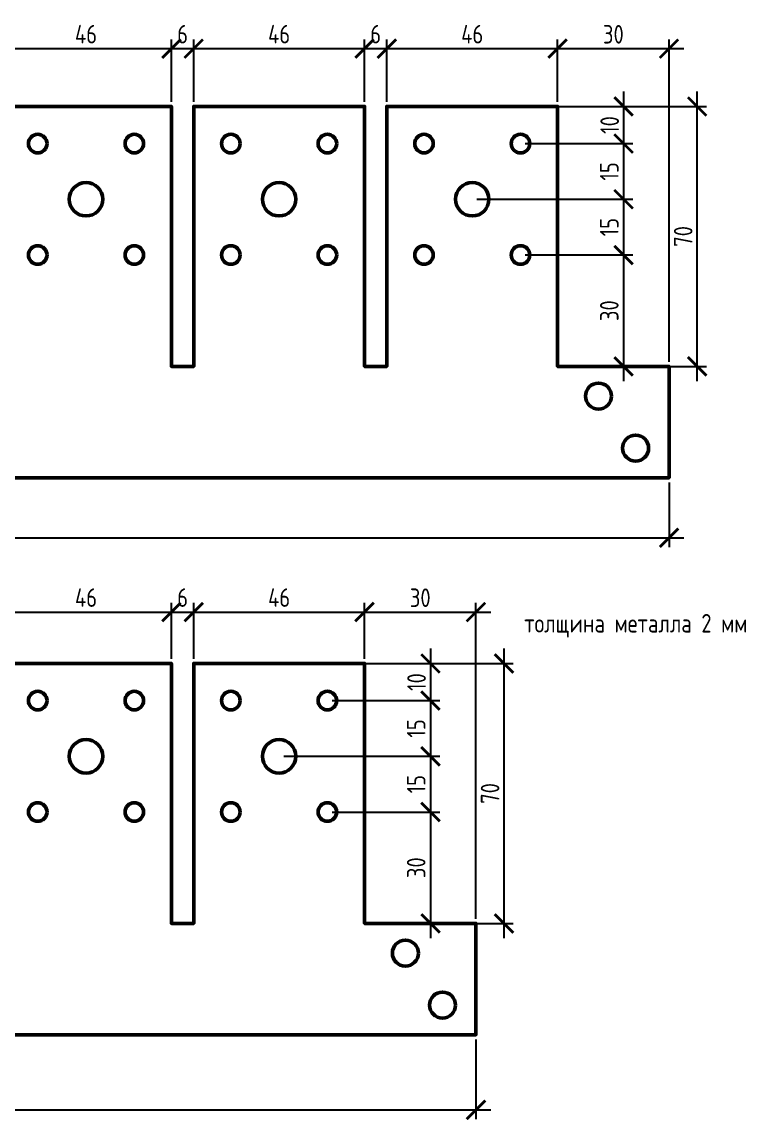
# Model space of a CAD drawing. Header units: millimetres. Extents: x -17 to 387, y -173 to 123.
# Drawn here: x 191.8 to 386.7, y -172.9 to 122.7 of the extents above; entities that cross this region are included whole.
import ezdxf

# ---------------------------------------------------------------- set-up
doc = ezdxf.new("R2010")
doc.units = ezdxf.units.MM
doc.layers.add('Размеры', color=7, linetype='Continuous')
doc.styles.add('SPDS', font='SPDS.shx')
doc.dimstyles.new('SPDS', dxfattribs={"dimscale": 100, "dimtxt": 2.5, "dimasz": 2.5, "dimexe": 1.25, "dimexo": 0.625, "dimtad": 1, "dimtoh": 1, "dimdec": 0, "dimrnd": 0.001, "dimtxsty": 'SPDS', "dimblk": 'ARCHTICK', "dimblk1": 'ARCHTICK', "dimblk2": 'ARCHTICK', "dimcen": 2.5, "dimdle": 2, "dimadec": 0, "dimazin": 2, "dimtfac": 1, "dimtdec": 4, "dimtmove": 1, "dimatfit": 3, "dimfxl": 1, "dimtolj": 1, "dimtzin": 0, "dimarcsym": 0})

# ---------------------------------------------------------------- blocks, each defined once
blk = doc.blocks.new('_ArchTick')
at = {"color": 0, "linetype": 'ByBlock', "const_width": 0.15}
blk.add_lwpolyline([(-0.5, -0.5), (0.5, 0.5)], dxfattribs=at)
blk = doc.blocks.new('*D1')
at = {"layer": 'Defpoints', "color": 0, "ltscale": 100, "transparency": 16777216}
for p in [(0, 0), (366, 0), (366, -16.15)]:
    blk.add_point(p, dxfattribs=at)
at = {"layer": 'Размеры', "color": 0, "lineweight": -2, "ltscale": 100, "transparency": 16777216}
for p, q in [((0, -1.25), (0, -18.65)), ((366, -1.25), (366, -18.65)), ((-4, -16.15), (370, -16.15))]:
    blk.add_line(p, q, dxfattribs=at)
at = {"layer": 'Размеры', "color": 0, "lineweight": -2, "ltscale": 100, "transparency": 16777216, "xscale": 5, "yscale": 5, "zscale": 5, "rotation": 180}
blk.add_blockref('_ArchTick', (0, -16.15), dxfattribs=at)
at = {"layer": 'Размеры', "color": 0, "lineweight": -2, "ltscale": 100, "transparency": 16777216, "xscale": 5, "yscale": 5, "zscale": 5}
blk.add_blockref('_ArchTick', (366, -16.15), dxfattribs=at)
at = {"layer": 'Размеры', "color": 0, "ltscale": 100, "transparency": 16777216, "insert": (183, -12.15), "char_height": 5, "attachment_point": 5, "style": 'SPDS'}
blk.add_mtext('\\A1;366', dxfattribs=at)
blk = doc.blocks.new('*D4')
at = {"layer": 'Defpoints', "color": 0, "ltscale": 100, "transparency": 16777216}
for p in [(336, 100), (373.56, 100), (336, 30)]:
    blk.add_point(p, dxfattribs=at)
at = {"layer": 'Размеры', "color": 0, "lineweight": -2, "ltscale": 100, "transparency": 16777216}
for p, q in [((373.56, 26), (373.56, 104)), ((337.25, 100), (376.06, 100)), ((337.25, 30), (376.06, 30))]:
    blk.add_line(p, q, dxfattribs=at)
at = {"layer": 'Размеры', "color": 0, "lineweight": -2, "ltscale": 100, "transparency": 16777216, "xscale": 5, "yscale": 5, "zscale": 5}
for p, rotation in [((373.56, 100), 90), ((373.56, 30), 270)]:
    blk.add_blockref('_ArchTick', p, dxfattribs=dict(at, rotation=rotation))
at = {"layer": 'Размеры', "color": 0, "ltscale": 100, "transparency": 16777216, "insert": (369.81, 65), "char_height": 5, "attachment_point": 5, "rotation": 90, "style": 'SPDS'}
blk.add_mtext('\\A1;70', dxfattribs=at)
blk = doc.blocks.new('*D12')
at = {"layer": 'Defpoints', "color": 0, "ltscale": 100, "transparency": 16777216}
for p in [(232, 115.57), (186, 100), (232, 100)]:
    blk.add_point(p, dxfattribs=at)
at = {"layer": 'Размеры', "color": 0, "lineweight": -2, "ltscale": 100, "transparency": 16777216}
for p, q in [((182, 115.57), (236, 115.57)), ((186, 101.25), (186, 118.07)), ((232, 101.25), (232, 118.07))]:
    blk.add_line(p, q, dxfattribs=at)
at = {"layer": 'Размеры', "color": 0, "lineweight": -2, "ltscale": 100, "transparency": 16777216, "xscale": 5, "yscale": 5, "zscale": 5, "rotation": 180}
blk.add_blockref('_ArchTick', (186, 115.57), dxfattribs=at)
at = {"layer": 'Размеры', "color": 0, "lineweight": -2, "ltscale": 100, "transparency": 16777216, "xscale": 5, "yscale": 5, "zscale": 5}
blk.add_blockref('_ArchTick', (232, 115.57), dxfattribs=at)
at = {"layer": 'Размеры', "color": 0, "ltscale": 100, "transparency": 16777216, "insert": (209, 119.47), "char_height": 5, "attachment_point": 5, "style": 'SPDS'}
blk.add_mtext('\\A1;46', dxfattribs=at)
blk = doc.blocks.new('*D13')
at = {"layer": 'Defpoints', "color": 0, "ltscale": 100, "transparency": 16777216}
for p in [(238, 115.57), (232, 100), (238, 100)]:
    blk.add_point(p, dxfattribs=at)
at = {"layer": 'Размеры', "color": 0, "lineweight": -2, "ltscale": 100, "transparency": 16777216}
for p, q in [((228, 115.57), (242, 115.57)), ((232, 101.25), (232, 118.07)), ((238, 101.25), (238, 118.07))]:
    blk.add_line(p, q, dxfattribs=at)
at = {"layer": 'Размеры', "color": 0, "lineweight": -2, "ltscale": 100, "transparency": 16777216, "xscale": 5, "yscale": 5, "zscale": 5, "rotation": 180}
blk.add_blockref('_ArchTick', (232, 115.57), dxfattribs=at)
at = {"layer": 'Размеры', "color": 0, "lineweight": -2, "ltscale": 100, "transparency": 16777216, "xscale": 5, "yscale": 5, "zscale": 5}
blk.add_blockref('_ArchTick', (238, 115.57), dxfattribs=at)
at = {"layer": 'Размеры', "color": 0, "ltscale": 100, "transparency": 16777216, "insert": (235, 119.47), "char_height": 5, "attachment_point": 5, "style": 'SPDS'}
blk.add_mtext('\\A1;6', dxfattribs=at)
blk = doc.blocks.new('*D14')
at = {"layer": 'Defpoints', "color": 0, "ltscale": 100, "transparency": 16777216}
for p in [(284, 115.57), (238, 100), (284, 100)]:
    blk.add_point(p, dxfattribs=at)
at = {"layer": 'Размеры', "color": 0, "lineweight": -2, "ltscale": 100, "transparency": 16777216}
for p, q in [((234, 115.57), (288, 115.57)), ((238, 101.25), (238, 118.07)), ((284, 101.25), (284, 118.07))]:
    blk.add_line(p, q, dxfattribs=at)
at = {"layer": 'Размеры', "color": 0, "lineweight": -2, "ltscale": 100, "transparency": 16777216, "xscale": 5, "yscale": 5, "zscale": 5, "rotation": 180}
blk.add_blockref('_ArchTick', (238, 115.57), dxfattribs=at)
at = {"layer": 'Размеры', "color": 0, "lineweight": -2, "ltscale": 100, "transparency": 16777216, "xscale": 5, "yscale": 5, "zscale": 5}
blk.add_blockref('_ArchTick', (284, 115.57), dxfattribs=at)
at = {"layer": 'Размеры', "color": 0, "ltscale": 100, "transparency": 16777216, "insert": (261, 119.47), "char_height": 5, "attachment_point": 5, "style": 'SPDS'}
blk.add_mtext('\\A1;46', dxfattribs=at)
blk = doc.blocks.new('*D15')
at = {"layer": 'Defpoints', "color": 0, "ltscale": 100, "transparency": 16777216}
for p in [(290, 115.57), (284, 100), (290, 100)]:
    blk.add_point(p, dxfattribs=at)
at = {"layer": 'Размеры', "color": 0, "lineweight": -2, "ltscale": 100, "transparency": 16777216}
for p, q in [((280, 115.57), (294, 115.57)), ((284, 101.25), (284, 118.07)), ((290, 101.25), (290, 118.07))]:
    blk.add_line(p, q, dxfattribs=at)
at = {"layer": 'Размеры', "color": 0, "lineweight": -2, "ltscale": 100, "transparency": 16777216, "xscale": 5, "yscale": 5, "zscale": 5, "rotation": 180}
blk.add_blockref('_ArchTick', (284, 115.57), dxfattribs=at)
at = {"layer": 'Размеры', "color": 0, "lineweight": -2, "ltscale": 100, "transparency": 16777216, "xscale": 5, "yscale": 5, "zscale": 5}
blk.add_blockref('_ArchTick', (290, 115.57), dxfattribs=at)
at = {"layer": 'Размеры', "color": 0, "ltscale": 100, "transparency": 16777216, "insert": (287, 119.47), "char_height": 5, "attachment_point": 5, "style": 'SPDS'}
blk.add_mtext('\\A1;6', dxfattribs=at)
blk = doc.blocks.new('*D16')
at = {"layer": 'Defpoints', "color": 0, "ltscale": 100, "transparency": 16777216}
for p in [(336, 115.57), (290, 100), (336, 100)]:
    blk.add_point(p, dxfattribs=at)
at = {"layer": 'Размеры', "color": 0, "lineweight": -2, "ltscale": 100, "transparency": 16777216}
for p, q in [((286, 115.57), (340, 115.57)), ((290, 101.25), (290, 118.07)), ((336, 101.25), (336, 118.07))]:
    blk.add_line(p, q, dxfattribs=at)
at = {"layer": 'Размеры', "color": 0, "lineweight": -2, "ltscale": 100, "transparency": 16777216, "xscale": 5, "yscale": 5, "zscale": 5, "rotation": 180}
blk.add_blockref('_ArchTick', (290, 115.57), dxfattribs=at)
at = {"layer": 'Размеры', "color": 0, "lineweight": -2, "ltscale": 100, "transparency": 16777216, "xscale": 5, "yscale": 5, "zscale": 5}
blk.add_blockref('_ArchTick', (336, 115.57), dxfattribs=at)
at = {"layer": 'Размеры', "color": 0, "ltscale": 100, "transparency": 16777216, "insert": (313, 119.47), "char_height": 5, "attachment_point": 5, "style": 'SPDS'}
blk.add_mtext('\\A1;46', dxfattribs=at)
blk = doc.blocks.new('*D17')
at = {"layer": 'Defpoints', "color": 0, "ltscale": 100, "transparency": 16777216}
for p in [(366, 115.57), (336, 100), (366, 30)]:
    blk.add_point(p, dxfattribs=at)
at = {"layer": 'Размеры', "color": 0, "lineweight": -2, "ltscale": 100, "transparency": 16777216}
for p, q in [((332, 115.57), (370, 115.57)), ((336, 101.25), (336, 118.07)), ((366, 31.25), (366, 118.07))]:
    blk.add_line(p, q, dxfattribs=at)
at = {"layer": 'Размеры', "color": 0, "lineweight": -2, "ltscale": 100, "transparency": 16777216, "xscale": 5, "yscale": 5, "zscale": 5, "rotation": 180}
blk.add_blockref('_ArchTick', (336, 115.57), dxfattribs=at)
at = {"layer": 'Размеры', "color": 0, "lineweight": -2, "ltscale": 100, "transparency": 16777216, "xscale": 5, "yscale": 5, "zscale": 5}
blk.add_blockref('_ArchTick', (366, 115.57), dxfattribs=at)
at = {"layer": 'Размеры', "color": 0, "ltscale": 100, "transparency": 16777216, "insert": (351, 119.43), "char_height": 5, "attachment_point": 5, "style": 'SPDS'}
blk.add_mtext('\\A1;30', dxfattribs=at)
blk = doc.blocks.new('*D29')
at = {"layer": 'Defpoints', "color": 0, "ltscale": 100, "transparency": 16777216}
for p in [(326, 100), (326, 90), (353.76, 90)]:
    blk.add_point(p, dxfattribs=at)
at = {"layer": 'Размеры', "color": 0, "lineweight": -2, "ltscale": 100, "transparency": 16777216}
for p, q in [((353.76, 104), (353.76, 86)), ((327.25, 100), (356.26, 100)), ((327.25, 90), (356.26, 90))]:
    blk.add_line(p, q, dxfattribs=at)
at = {"layer": 'Размеры', "color": 0, "lineweight": -2, "ltscale": 100, "transparency": 16777216, "xscale": 5, "yscale": 5, "zscale": 5}
for p, rotation in [((353.76, 100), 90), ((353.76, 90), 270)]:
    blk.add_blockref('_ArchTick', p, dxfattribs=dict(at, rotation=rotation))
at = {"layer": 'Размеры', "color": 0, "ltscale": 100, "transparency": 16777216, "insert": (350.01, 95), "char_height": 5, "attachment_point": 5, "rotation": 90, "style": 'SPDS'}
blk.add_mtext('\\A1;10', dxfattribs=at)
blk = doc.blocks.new('*D30')
at = {"layer": 'Defpoints', "color": 0, "ltscale": 100, "transparency": 16777216}
for p in [(326, 90), (313, 75), (353.76, 75)]:
    blk.add_point(p, dxfattribs=at)
at = {"layer": 'Размеры', "color": 0, "lineweight": -2, "ltscale": 100, "transparency": 16777216}
for p, q in [((353.76, 94), (353.76, 71)), ((327.25, 90), (356.26, 90)), ((314.25, 75), (356.26, 75))]:
    blk.add_line(p, q, dxfattribs=at)
at = {"layer": 'Размеры', "color": 0, "lineweight": -2, "ltscale": 100, "transparency": 16777216, "xscale": 5, "yscale": 5, "zscale": 5}
for p, rotation in [((353.76, 90), 90), ((353.76, 75), 270)]:
    blk.add_blockref('_ArchTick', p, dxfattribs=dict(at, rotation=rotation))
at = {"layer": 'Размеры', "color": 0, "ltscale": 100, "transparency": 16777216, "insert": (349.91, 82.5), "char_height": 5, "attachment_point": 5, "rotation": 90, "style": 'SPDS'}
blk.add_mtext('\\A1;15', dxfattribs=at)
blk = doc.blocks.new('*D31')
at = {"layer": 'Defpoints', "color": 0, "ltscale": 100, "transparency": 16777216}
for p in [(313, 75), (326, 60), (353.76, 60)]:
    blk.add_point(p, dxfattribs=at)
at = {"layer": 'Размеры', "color": 0, "lineweight": -2, "ltscale": 100, "transparency": 16777216}
for p, q in [((353.76, 79), (353.76, 56)), ((314.25, 75), (356.26, 75)), ((327.25, 60), (356.26, 60))]:
    blk.add_line(p, q, dxfattribs=at)
at = {"layer": 'Размеры', "color": 0, "lineweight": -2, "ltscale": 100, "transparency": 16777216, "xscale": 5, "yscale": 5, "zscale": 5}
for p, rotation in [((353.76, 75), 90), ((353.76, 60), 270)]:
    blk.add_blockref('_ArchTick', p, dxfattribs=dict(at, rotation=rotation))
at = {"layer": 'Размеры', "color": 0, "ltscale": 100, "transparency": 16777216, "insert": (349.91, 67.5), "char_height": 5, "attachment_point": 5, "rotation": 90, "style": 'SPDS'}
blk.add_mtext('\\A1;15', dxfattribs=at)
blk = doc.blocks.new('*D32')
at = {"layer": 'Defpoints', "color": 0, "ltscale": 100, "transparency": 16777216}
for p in [(326, 60), (336, 30), (353.76, 30)]:
    blk.add_point(p, dxfattribs=at)
at = {"layer": 'Размеры', "color": 0, "lineweight": -2, "ltscale": 100, "transparency": 16777216}
for p, q in [((353.76, 64), (353.76, 26)), ((327.25, 60), (356.26, 60)), ((337.25, 30), (356.26, 30))]:
    blk.add_line(p, q, dxfattribs=at)
at = {"layer": 'Размеры', "color": 0, "lineweight": -2, "ltscale": 100, "transparency": 16777216, "xscale": 5, "yscale": 5, "zscale": 5}
for p, rotation in [((353.76, 60), 90), ((353.76, 30), 270)]:
    blk.add_blockref('_ArchTick', p, dxfattribs=dict(at, rotation=rotation))
at = {"layer": 'Размеры', "color": 0, "ltscale": 100, "transparency": 16777216, "insert": (349.91, 45), "char_height": 5, "attachment_point": 5, "rotation": 90, "style": 'SPDS'}
blk.add_mtext('\\A1;30', dxfattribs=at)
blk = doc.blocks.new('*D33')
at = {"layer": 'Defpoints', "color": 0, "ltscale": 100, "transparency": 16777216}
for p in [(0, -150), (314, -150), (314, -170.18)]:
    blk.add_point(p, dxfattribs=at)
at = {"layer": 'Размеры', "color": 0, "lineweight": -2, "ltscale": 100, "transparency": 16777216}
for p, q in [((0, -151.25), (0, -172.68)), ((314, -151.25), (314, -172.68)), ((-4, -170.18), (318, -170.18))]:
    blk.add_line(p, q, dxfattribs=at)
at = {"layer": 'Размеры', "color": 0, "lineweight": -2, "ltscale": 100, "transparency": 16777216, "xscale": 5, "yscale": 5, "zscale": 5, "rotation": 180}
blk.add_blockref('_ArchTick', (0, -170.18), dxfattribs=at)
at = {"layer": 'Размеры', "color": 0, "lineweight": -2, "ltscale": 100, "transparency": 16777216, "xscale": 5, "yscale": 5, "zscale": 5}
blk.add_blockref('_ArchTick', (314, -170.18), dxfattribs=at)
at = {"layer": 'Размеры', "color": 0, "ltscale": 100, "transparency": 16777216, "insert": (157, -166.33), "char_height": 5, "attachment_point": 5, "style": 'SPDS'}
blk.add_mtext('\\A1;314', dxfattribs=at)
blk = doc.blocks.new('*D41')
at = {"layer": 'Defpoints', "color": 0, "ltscale": 100, "transparency": 16777216}
for p in [(232, -36.16), (186, -50), (232, -50)]:
    blk.add_point(p, dxfattribs=at)
at = {"layer": 'Размеры', "color": 0, "lineweight": -2, "ltscale": 100, "transparency": 16777216}
for p, q in [((186, -48.75), (186, -33.66)), ((232, -48.75), (232, -33.66)), ((182, -36.16), (236, -36.16))]:
    blk.add_line(p, q, dxfattribs=at)
at = {"layer": 'Размеры', "color": 0, "lineweight": -2, "ltscale": 100, "transparency": 16777216, "xscale": 5, "yscale": 5, "zscale": 5, "rotation": 180}
blk.add_blockref('_ArchTick', (186, -36.16), dxfattribs=at)
at = {"layer": 'Размеры', "color": 0, "lineweight": -2, "ltscale": 100, "transparency": 16777216, "xscale": 5, "yscale": 5, "zscale": 5}
blk.add_blockref('_ArchTick', (232, -36.16), dxfattribs=at)
at = {"layer": 'Размеры', "color": 0, "ltscale": 100, "transparency": 16777216, "insert": (209, -32.26), "char_height": 5, "attachment_point": 5, "style": 'SPDS'}
blk.add_mtext('\\A1;46', dxfattribs=at)
blk = doc.blocks.new('*D42')
at = {"layer": 'Defpoints', "color": 0, "ltscale": 100, "transparency": 16777216}
for p in [(238, -36.16), (232, -50), (238, -50)]:
    blk.add_point(p, dxfattribs=at)
at = {"layer": 'Размеры', "color": 0, "lineweight": -2, "ltscale": 100, "transparency": 16777216}
for p, q in [((232, -48.75), (232, -33.66)), ((238, -48.75), (238, -33.66)), ((228, -36.16), (242, -36.16))]:
    blk.add_line(p, q, dxfattribs=at)
at = {"layer": 'Размеры', "color": 0, "lineweight": -2, "ltscale": 100, "transparency": 16777216, "xscale": 5, "yscale": 5, "zscale": 5, "rotation": 180}
blk.add_blockref('_ArchTick', (232, -36.16), dxfattribs=at)
at = {"layer": 'Размеры', "color": 0, "lineweight": -2, "ltscale": 100, "transparency": 16777216, "xscale": 5, "yscale": 5, "zscale": 5}
blk.add_blockref('_ArchTick', (238, -36.16), dxfattribs=at)
at = {"layer": 'Размеры', "color": 0, "ltscale": 100, "transparency": 16777216, "insert": (235, -32.26), "char_height": 5, "attachment_point": 5, "style": 'SPDS'}
blk.add_mtext('\\A1;6', dxfattribs=at)
blk = doc.blocks.new('*D43')
at = {"layer": 'Defpoints', "color": 0, "ltscale": 100, "transparency": 16777216}
for p in [(284, -36.16), (238, -50), (284, -50)]:
    blk.add_point(p, dxfattribs=at)
at = {"layer": 'Размеры', "color": 0, "lineweight": -2, "ltscale": 100, "transparency": 16777216}
for p, q in [((238, -48.75), (238, -33.66)), ((284, -48.75), (284, -33.66)), ((234, -36.16), (288, -36.16))]:
    blk.add_line(p, q, dxfattribs=at)
at = {"layer": 'Размеры', "color": 0, "lineweight": -2, "ltscale": 100, "transparency": 16777216, "xscale": 5, "yscale": 5, "zscale": 5, "rotation": 180}
blk.add_blockref('_ArchTick', (238, -36.16), dxfattribs=at)
at = {"layer": 'Размеры', "color": 0, "lineweight": -2, "ltscale": 100, "transparency": 16777216, "xscale": 5, "yscale": 5, "zscale": 5}
blk.add_blockref('_ArchTick', (284, -36.16), dxfattribs=at)
at = {"layer": 'Размеры', "color": 0, "ltscale": 100, "transparency": 16777216, "insert": (261, -32.26), "char_height": 5, "attachment_point": 5, "style": 'SPDS'}
blk.add_mtext('\\A1;46', dxfattribs=at)
blk = doc.blocks.new('*D46')
at = {"layer": 'Defpoints', "color": 0, "ltscale": 100, "transparency": 16777216}
for p in [(314, -36.16), (284, -50), (314, -120)]:
    blk.add_point(p, dxfattribs=at)
at = {"layer": 'Размеры', "color": 0, "lineweight": -2, "ltscale": 100, "transparency": 16777216}
for p, q in [((284, -48.75), (284, -33.66)), ((314, -118.75), (314, -33.66)), ((280, -36.16), (318, -36.16))]:
    blk.add_line(p, q, dxfattribs=at)
at = {"layer": 'Размеры', "color": 0, "lineweight": -2, "ltscale": 100, "transparency": 16777216, "xscale": 5, "yscale": 5, "zscale": 5, "rotation": 180}
blk.add_blockref('_ArchTick', (284, -36.16), dxfattribs=at)
at = {"layer": 'Размеры', "color": 0, "lineweight": -2, "ltscale": 100, "transparency": 16777216, "xscale": 5, "yscale": 5, "zscale": 5}
blk.add_blockref('_ArchTick', (314, -36.16), dxfattribs=at)
at = {"layer": 'Размеры', "color": 0, "ltscale": 100, "transparency": 16777216, "insert": (299, -32.3), "char_height": 5, "attachment_point": 5, "style": 'SPDS'}
blk.add_mtext('\\A1;30', dxfattribs=at)
blk = doc.blocks.new('*D48')
at = {"layer": 'Defpoints', "color": 0, "ltscale": 100, "transparency": 16777216}
for p in [(284, -50), (321.56, -50), (284, -120)]:
    blk.add_point(p, dxfattribs=at)
at = {"layer": 'Размеры', "color": 0, "lineweight": -2, "ltscale": 100, "transparency": 16777216}
for p, q in [((321.56, -124), (321.56, -46)), ((285.25, -50), (324.06, -50)), ((285.25, -120), (324.06, -120))]:
    blk.add_line(p, q, dxfattribs=at)
at = {"layer": 'Размеры', "color": 0, "lineweight": -2, "ltscale": 100, "transparency": 16777216, "xscale": 5, "yscale": 5, "zscale": 5}
for p, rotation in [((321.56, -50), 90), ((321.56, -120), 270)]:
    blk.add_blockref('_ArchTick', p, dxfattribs=dict(at, rotation=rotation))
at = {"layer": 'Размеры', "color": 0, "ltscale": 100, "transparency": 16777216, "insert": (317.81, -85), "char_height": 5, "attachment_point": 5, "rotation": 90, "style": 'SPDS'}
blk.add_mtext('\\A1;70', dxfattribs=at)
blk = doc.blocks.new('*D59')
at = {"layer": 'Defpoints', "color": 0, "ltscale": 100, "transparency": 16777216}
for p in [(274, -50), (274, -60), (301.76, -60)]:
    blk.add_point(p, dxfattribs=at)
at = {"layer": 'Размеры', "color": 0, "lineweight": -2, "ltscale": 100, "transparency": 16777216}
for p, q in [((301.76, -46), (301.76, -64)), ((275.25, -50), (304.26, -50)), ((275.25, -60), (304.26, -60))]:
    blk.add_line(p, q, dxfattribs=at)
at = {"layer": 'Размеры', "color": 0, "lineweight": -2, "ltscale": 100, "transparency": 16777216, "xscale": 5, "yscale": 5, "zscale": 5}
for p, rotation in [((301.76, -50), 90), ((301.76, -60), 270)]:
    blk.add_blockref('_ArchTick', p, dxfattribs=dict(at, rotation=rotation))
at = {"layer": 'Размеры', "color": 0, "ltscale": 100, "transparency": 16777216, "insert": (298.01, -55), "char_height": 5, "attachment_point": 5, "rotation": 90, "style": 'SPDS'}
blk.add_mtext('\\A1;10', dxfattribs=at)
blk = doc.blocks.new('*D60')
at = {"layer": 'Defpoints', "color": 0, "ltscale": 100, "transparency": 16777216}
for p in [(274, -60), (261, -75), (301.76, -75)]:
    blk.add_point(p, dxfattribs=at)
at = {"layer": 'Размеры', "color": 0, "lineweight": -2, "ltscale": 100, "transparency": 16777216}
for p, q in [((301.76, -56), (301.76, -79)), ((275.25, -60), (304.26, -60)), ((262.25, -75), (304.26, -75))]:
    blk.add_line(p, q, dxfattribs=at)
at = {"layer": 'Размеры', "color": 0, "lineweight": -2, "ltscale": 100, "transparency": 16777216, "xscale": 5, "yscale": 5, "zscale": 5}
for p, rotation in [((301.76, -60), 90), ((301.76, -75), 270)]:
    blk.add_blockref('_ArchTick', p, dxfattribs=dict(at, rotation=rotation))
at = {"layer": 'Размеры', "color": 0, "ltscale": 100, "transparency": 16777216, "insert": (297.91, -67.5), "char_height": 5, "attachment_point": 5, "rotation": 90, "style": 'SPDS'}
blk.add_mtext('\\A1;15', dxfattribs=at)
blk = doc.blocks.new('*D61')
at = {"layer": 'Defpoints', "color": 0, "ltscale": 100, "transparency": 16777216}
for p in [(261, -75), (274, -90), (301.76, -90)]:
    blk.add_point(p, dxfattribs=at)
at = {"layer": 'Размеры', "color": 0, "lineweight": -2, "ltscale": 100, "transparency": 16777216}
for p, q in [((301.76, -71), (301.76, -94)), ((262.25, -75), (304.26, -75)), ((275.25, -90), (304.26, -90))]:
    blk.add_line(p, q, dxfattribs=at)
at = {"layer": 'Размеры', "color": 0, "lineweight": -2, "ltscale": 100, "transparency": 16777216, "xscale": 5, "yscale": 5, "zscale": 5}
for p, rotation in [((301.76, -75), 90), ((301.76, -90), 270)]:
    blk.add_blockref('_ArchTick', p, dxfattribs=dict(at, rotation=rotation))
at = {"layer": 'Размеры', "color": 0, "ltscale": 100, "transparency": 16777216, "insert": (297.91, -82.5), "char_height": 5, "attachment_point": 5, "rotation": 90, "style": 'SPDS'}
blk.add_mtext('\\A1;15', dxfattribs=at)
blk = doc.blocks.new('*D62')
at = {"layer": 'Defpoints', "color": 0, "ltscale": 100, "transparency": 16777216}
for p in [(274, -90), (284, -120), (301.76, -120)]:
    blk.add_point(p, dxfattribs=at)
at = {"layer": 'Размеры', "color": 0, "lineweight": -2, "ltscale": 100, "transparency": 16777216}
for p, q in [((301.76, -86), (301.76, -124)), ((275.25, -90), (304.26, -90)), ((285.25, -120), (304.26, -120))]:
    blk.add_line(p, q, dxfattribs=at)
at = {"layer": 'Размеры', "color": 0, "lineweight": -2, "ltscale": 100, "transparency": 16777216, "xscale": 5, "yscale": 5, "zscale": 5}
for p, rotation in [((301.76, -90), 90), ((301.76, -120), 270)]:
    blk.add_blockref('_ArchTick', p, dxfattribs=dict(at, rotation=rotation))
at = {"layer": 'Размеры', "color": 0, "ltscale": 100, "transparency": 16777216, "insert": (297.91, -105), "char_height": 5, "attachment_point": 5, "rotation": 90, "style": 'SPDS'}
blk.add_mtext('\\A1;30', dxfattribs=at)

msp = doc.modelspace()

# ---------------------------------------------------------------- linework, layer by layer
at = {"lineweight": 50, "ltscale": 100}
for points in [[(186, 100), (232, 100), (232, 30), (238, 30), (238, 100), (284, 100), (284, 30), (290, 30), (290, 100), (336, 100), (336, 30), (366, 30), (366, 0), (0, 0)], [(180, -120), (186, -120), (186, -50), (232, -50), (232, -120), (238, -120), (238, -50), (284, -50), (284, -120), (314, -120), (314, -150), (0, -150)]]:
    msp.add_lwpolyline(points, dxfattribs=at)
for centre, radius in [((196, 90), 2.5), ((222, 90), 2.5), ((248, 90), 2.5), ((274, 90), 2.5), ((300, 90), 2.5), ((326, 90), 2.5), ((209, 75), 4.5), ((261, 75), 4.5), ((313, 75), 4.5), ((196, 60), 2.5), ((222, 60), 2.5), ((248, 60), 2.5), ((274, 60), 2.5), ((300, 60), 2.5), ((326, 60), 2.5), ((347, 22), 3.5), ((357, 8), 3.5), ((196, -60), 2.5), ((222, -60), 2.5), ((248, -60), 2.5), ((274, -60), 2.5), ((209, -75), 4.5), ((261, -75), 4.5), ((196, -90), 2.5), ((222, -90), 2.5), ((248, -90), 2.5), ((274, -90), 2.5), ((295, -128), 3.5), ((305, -142), 3.5)]:
    msp.add_circle(centre, radius, dxfattribs=at)

# ---------------------------------------------------------------- texts
at = {"ltscale": 100, "style": 'SPDS'}
msp.add_text('толщина металла 2 мм', height=5, dxfattribs=at).set_placement((326.992, -41.67))

# ---------------------------------------------------------------- dimensions: what is measured, and where the dimension line sits
at = {"layer": 'Размеры', "ltscale": 100}
for base, p1, p2, picture, middle in [((232, 115.574), (186, 100), (232, 100), '*D12', (209, 119.469)), ((238, 115.574), (232, 100), (238, 100), '*D13', (235, 119.469)), ((284, 115.574), (238, 100), (284, 100), '*D14', (261, 119.469)), ((290, 115.574), (284, 100), (290, 100), '*D15', (287, 119.469)), ((336, 115.574), (290, 100), (336, 100), '*D16', (313, 119.469)), ((366, 115.574), (336, 100), (366, 30), '*D17', (351, 119.427)), ((366, -16.152), (0, 0), (366, 0), '*D1', (183, -12.154)), ((232, -36.159), (186, -50), (232, -50), '*D41', (209, -32.264)), ((238, -36.159), (232, -50), (238, -50), '*D42', (235, -32.264)), ((284, -36.159), (238, -50), (284, -50), '*D43', (261, -32.264)), ((314, -36.159), (284, -50), (314, -120), '*D46', (299, -32.305)), ((314, -170.184), (0, -150), (314, -150), '*D33', (157, -166.33))]:
    dim = msp.add_linear_dim(base=base, p1=p1, p2=p2, dimstyle='SPDS', override={"dimscale": 2, "dimsah": 1}, dxfattribs=at)
    dim.commit()
    dim.dimension.update_dxf_attribs({"geometry": picture, "text_midpoint": middle})
for base, p1, p2, picture, middle in [((353.763, 90), (326, 100), (326, 90), '*D29', (350.013, 95)), ((373.56, 100), (336, 30), (336, 100), '*D4', (369.81, 65)), ((353.763, 75), (326, 90), (313, 75), '*D30', (349.909, 82.5)), ((353.763, 60), (313, 75), (326, 60), '*D31', (349.909, 67.5)), ((353.763, 30), (326, 60), (336, 30), '*D32', (349.909, 45)), ((301.763, -60), (274, -50), (274, -60), '*D59', (298.013, -55)), ((321.56, -50), (284, -120), (284, -50), '*D48', (317.81, -85)), ((301.763, -75), (274, -60), (261, -75), '*D60', (297.909, -67.5)), ((301.763, -90), (261, -75), (274, -90), '*D61', (297.909, -82.5)), ((301.763, -120), (274, -90), (284, -120), '*D62', (297.909, -105))]:
    dim = msp.add_linear_dim(base=base, p1=p1, p2=p2, angle=90, dimstyle='SPDS', override={"dimscale": 2, "dimsah": 1}, dxfattribs=at)
    dim.commit()
    dim.dimension.update_dxf_attribs({"geometry": picture, "text_midpoint": middle})

doc.saveas('drawing.dxf')
